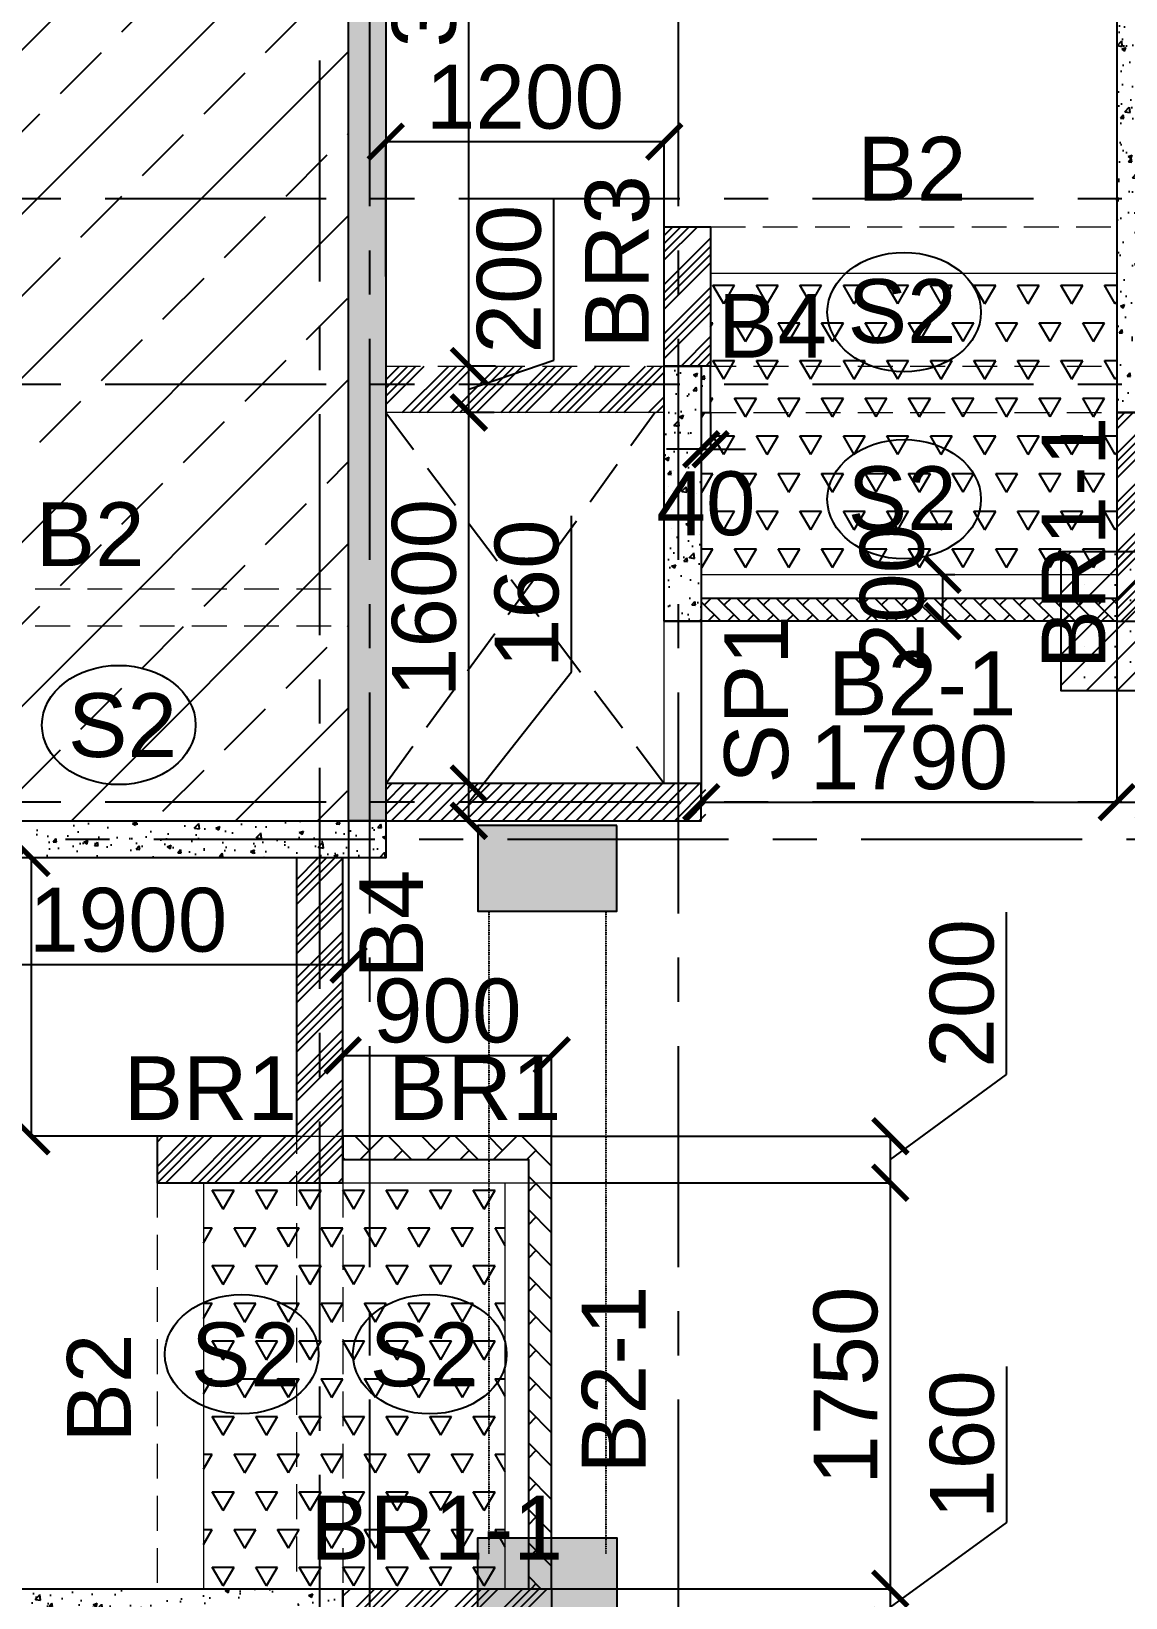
# Model space of a CAD drawing. Header units: inches. Extents: x -1898 to 127651, y -195120 to -109120.
# Drawn here: x 13985 to 18701, y -134019 to -127268 of the extents above; entities that cross this region are included whole.
import ezdxf

# ---------------------------------------------------------------- set-up
doc = ezdxf.new("R2010")
doc.units = ezdxf.units.IN
doc.header["$MEASUREMENT"] = 0
for name, pattern in [('CENTER', [50.8, 31.75, -6.35, 6.35, -6.35]), ('DASHED2', [9.525, 6.35, -3.175]), ('Hidden', [3, 2, -1])]:
    doc.linetypes.add(name, pattern=pattern)
for name, color, linetype in [('1', 8, 'Continuous'), ('160 R.C. WALL HAT', 8, 'Continuous'), ('160 R.C.WALL', 6, 'Continuous'), ('AR-Column', 40, 'Continuous'), ('AR-Hidden', 251, 'DASHED2'), ('BAL. PARAPET WALL', 4, 'Continuous'), ('BEAM TEXT', 4, 'Continuous'), ('DIM', 251, 'Continuous'), ('DOP IN SHEAR WALL', 5, 'Continuous'), ('GRID', 8, 'CENTER'), ('NON S.WALL HATCH', 8, 'Continuous'), ('NON STRUC R.C.WALL', 6, 'Continuous'), ('NON.STRUC.R.C.WALLS', 1, 'Continuous'), ('PARAPET WALL', 4, 'Continuous'), ('SHEARWALL HATCH', 8, 'Continuous'), ('SPANRAL BEAM', 3, 'Continuous'), ('SUNKEN', 8, 'Continuous')]:
    doc.layers.add(name, color=color, linetype=linetype)
for name, color, linetype, lineweight in [('BEAMS', 3, 'Continuous', 0), ('SLAB CIR', 1, 'Continuous', 25), ('SLAB TXT', 3, 'Continuous', 0)]:
    doc.layers.add(name, color=color, linetype=linetype, lineweight=lineweight)
doc.styles.add('T200', font='sanss___.ttf', dxfattribs={"height": 275})
doc.styles.add('T300', font='sanss___.ttf', dxfattribs={"height": 350})
doc.dimstyles.new('T 200', dxfattribs={"dimtxt": 275, "dimasz": 150, "dimexe": 1, "dimexo": 0, "dimgap": 50, "dimtad": 1, "dimdec": 0, "dimrnd": 5, "dimdsep": 46, "dimtxsty": 'T200', "dimblk": 'ARCHTICK', "dimcen": 2.5, "dimdle": 1, "dimclrd": 5, "dimclre": 253, "dimclrt": 1, "dimadec": 0, "dimazin": 0, "dimtfac": 1, "dimtdec": 0, "dimtmove": 2, "dimatfit": 3, "dimfxl": 0, "dimarcsym": 0})
pattern_1 = [(45, (2346260.05, -240371.21), (-106.066017, 106.066017), []), (45, (2346295.4, -240371.21), (-106.066017, 106.066017), []), (45, (2346330.76, -240371.21), (-106.066017, 106.066017), []), (45, (2346366.12, -240371.21), (-106.066017, 106.066017), [])]
pattern_2 = [(50, (2194481.52, 105085.64), (179.315046, -15.688034), [18.75, -206.25]), (355, (2194481.52, 105085.64), (-34.687833, 188.048033), [15, -165]), (100.4514445, (2194496.47, 105084.33), (144.627212, 172.359998), [15.935048, -175.285528]), (46.1842, (2194481.52, 105135.64), (266.810333, -41.37982), [28.125, -309.375]), (96.635635, (2194503.76, 105132.2), (233.665486, 243.52965), [23.902586, -262.92844]), (351.184164, (2194481.52, 105135.64), (233.665486, 243.52965), [22.5, -247.5]), (21, (2194506.52, 105123.14), (149.226763, -100.654723), [18.75, -206.25]), (326, (2194506.52, 105123.14), (60.828833, 181.287511), [15, -165]), (71.451445, (2194518.96, 105114.75), (210.055594, 80.632788), [15.935047, -175.285528]), (37.5, (2194481.524, 105085.64), (3.0399638, 83.2234635), [0, -163, 0, -167.5, 0, -165.625]), (7.5, (2194481.52, 105085.64), (65.7673844, 98.602928), [0, -95.5, 0, -159.25, 0, -63.125]), (327.5, (2194425.774, 105085.64), (133.455609, -5.638718), [0, -62.5, 0, -195, 0, -258.75]), (317.5, (2194400.77, 105085.64), (145.7965423, 25.0262456), [0, -81.25, 0, -129.5, 0, -183.75])]
pattern_3 = [(45, (-131825.64, 75915.45), (-66.29126, 66.29126), []), (45, (-131759.35, 75915.45), (-66.29126, 66.29126), [0, -93.75])]

# ---------------------------------------------------------------- blocks, each defined once
blk = doc.blocks.new('_ARCHTICK')
at = {"color": 0, "linetype": 'ByBlock', "const_width": 0.15}
blk.add_lwpolyline([(-0.5, -0.5), (0.5, 0.5)], dxfattribs=at)
blk = doc.blocks.new('*D103')
at = {"layer": 'Defpoints', "color": 0}
for p in [(13452.6, -130670.2, 14.7), (15352.4, -130670.2, 14.7), (15352.4, -131290.3)]:
    blk.add_point(p, dxfattribs=at)
at = {"layer": 'DIM', "color": 253, "lineweight": -2}
for p, q in [((13452.6, -130670.2), (13452.6, -131291.3)), ((15352.4, -130670.2), (15352.4, -131291.3))]:
    blk.add_line(p, q, dxfattribs=at)
at = {"layer": 'DIM', "color": 5, "lineweight": -2}
blk.add_line((13451.6, -131290.3), (15353.4, -131290.3), dxfattribs=at)
at = {"layer": 'DIM', "color": 5, "lineweight": -2, "xscale": 150, "yscale": 150, "zscale": 150, "rotation": 180}
blk.add_blockref('_ARCHTICK', (13452.6, -131290.3), dxfattribs=at)
at = {"layer": 'DIM', "color": 5, "lineweight": -2, "xscale": 150, "yscale": 150, "zscale": 150}
blk.add_blockref('_ARCHTICK', (15352.4, -131290.3), dxfattribs=at)
at = {"layer": 'DIM', "color": 1, "insert": (14402.5, -131098.6), "char_height": 275, "attachment_point": 5, "style": 'T200'}
blk.add_mtext('1900', dxfattribs=at)
blk = doc.blocks.new('*D217')
at = {"layer": 'Defpoints', "color": 0}
for p in [(16227.4, -133980.2, 14.7), (17686.9, -133980.2), (16227.4, -134140.2, 14.7)]:
    blk.add_point(p, dxfattribs=at)
at = {"layer": 'DIM', "color": 5, "lineweight": -2}
for p, q in [((18188.4, -133695.3), (18188.4, -133023)), ((17686.9, -134060.2), (18188.4, -133695.3)), ((17686.9, -134141.2), (17686.9, -133979.2))]:
    blk.add_line(p, q, dxfattribs=at)
at = {"layer": 'DIM', "color": 253, "lineweight": -2}
for p, q in [((16227.4, -133980.2), (17687.9, -133980.2)), ((16227.4, -134140.2), (17687.9, -134140.2))]:
    blk.add_line(p, q, dxfattribs=at)
at = {"layer": 'DIM', "color": 5, "lineweight": -2, "xscale": 150, "yscale": 150, "zscale": 150}
for p, rotation in [((17686.9, -133980.2), 90), ((17686.9, -134140.2), 270)]:
    blk.add_blockref('_ARCHTICK', p, dxfattribs=dict(at, rotation=rotation))
at = {"layer": 'DIM', "color": 1, "insert": (17996.6, -133359.1), "char_height": 275, "attachment_point": 5, "rotation": 90, "style": 'T200'}
blk.add_mtext('160', dxfattribs=at)
blk = doc.blocks.new('*D218')
at = {"layer": 'Defpoints', "color": 0}
for p in [(16227.4, -132230.2, 14.7), (17686.9, -132230.2), (16227.4, -133980.2, 14.7)]:
    blk.add_point(p, dxfattribs=at)
at = {"layer": 'DIM', "color": 253, "lineweight": -2}
for p, q in [((16227.4, -132230.2), (17687.9, -132230.2)), ((16227.4, -133980.2), (17687.9, -133980.2))]:
    blk.add_line(p, q, dxfattribs=at)
at = {"layer": 'DIM', "color": 5, "lineweight": -2}
blk.add_line((17686.9, -133981.2), (17686.9, -132229.2), dxfattribs=at)
at = {"layer": 'DIM', "color": 5, "lineweight": -2, "xscale": 150, "yscale": 150, "zscale": 150}
for p, rotation in [((17686.9, -132230.2), 90), ((17686.9, -133980.2), 270)]:
    blk.add_blockref('_ARCHTICK', p, dxfattribs=dict(at, rotation=rotation))
at = {"layer": 'DIM', "color": 1, "insert": (17495.2, -133105.2), "char_height": 275, "attachment_point": 5, "rotation": 90, "style": 'T200'}
blk.add_mtext('1750', dxfattribs=at)
blk = doc.blocks.new('*D219')
at = {"layer": 'Defpoints', "color": 0}
for p in [(16227.4, -132030.2, 14.7), (17686.9, -132030.2), (16227.4, -132230.2, 14.7)]:
    blk.add_point(p, dxfattribs=at)
at = {"layer": 'DIM', "color": 5, "lineweight": -2}
for p, q in [((18187.8, -131763.1), (18187.8, -131064.8)), ((17686.9, -132130.2), (18187.8, -131763.1)), ((17686.9, -132231.2), (17686.9, -132029.2))]:
    blk.add_line(p, q, dxfattribs=at)
at = {"layer": 'DIM', "color": 253, "lineweight": -2}
for p, q in [((16227.4, -132030.2), (17687.9, -132030.2)), ((16227.4, -132230.2), (17687.9, -132230.2))]:
    blk.add_line(p, q, dxfattribs=at)
at = {"layer": 'DIM', "color": 5, "lineweight": -2, "xscale": 150, "yscale": 150, "zscale": 150}
for p, rotation in [((17686.9, -132030.2), 90), ((17686.9, -132230.2), 270)]:
    blk.add_blockref('_ARCHTICK', p, dxfattribs=dict(at, rotation=rotation))
at = {"layer": 'DIM', "color": 1, "insert": (17996.2, -131414), "char_height": 275, "attachment_point": 5, "rotation": 90, "style": 'T200'}
blk.add_mtext('200', dxfattribs=at)
blk = doc.blocks.new('*D220')
at = {"layer": 'Defpoints', "color": 0}
for p in [(16227.4, -131681.4), (15327.4, -132030.2, 14.7), (16227.4, -132030.2, 14.7)]:
    blk.add_point(p, dxfattribs=at)
at = {"layer": 'DIM', "color": 5, "lineweight": -2}
blk.add_line((15326.4, -131681.4), (16228.4, -131681.4), dxfattribs=at)
at = {"layer": 'DIM', "color": 253, "lineweight": -2}
for p, q in [((15327.4, -132030.2), (15327.4, -131680.4)), ((16227.4, -132030.2), (16227.4, -131680.4))]:
    blk.add_line(p, q, dxfattribs=at)
at = {"layer": 'DIM', "color": 5, "lineweight": -2, "xscale": 150, "yscale": 150, "zscale": 150, "rotation": 180}
blk.add_blockref('_ARCHTICK', (15327.4, -131681.4), dxfattribs=at)
at = {"layer": 'DIM', "color": 5, "lineweight": -2, "xscale": 150, "yscale": 150, "zscale": 150}
blk.add_blockref('_ARCHTICK', (16227.4, -131681.4), dxfattribs=at)
at = {"layer": 'DIM', "color": 1, "insert": (15777.4, -131489.8), "char_height": 275, "attachment_point": 5, "style": 'T200'}
blk.add_mtext('900', dxfattribs=at)
blk = doc.blocks.new('*D310')
at = {"layer": 'Defpoints', "color": 0}
for p in [(15870.3, -130510.2, 14.7), (15870.3, -130510.2), (15870.3, -130670.2, 14.7)]:
    blk.add_point(p, dxfattribs=at)
at = {"layer": 'DIM', "color": 5, "lineweight": -2}
for p, q in [((16312.9, -130027.6), (16312.9, -129355.3)), ((15870.3, -130590.2), (16312.9, -130027.6)), ((15870.3, -130671.2), (15870.3, -130509.2))]:
    blk.add_line(p, q, dxfattribs=at)
at = {"layer": 'DIM', "color": 253, "lineweight": -2}
for p, q in [((15870.3, -130510.2), (15869.3, -130510.2)), ((15870.3, -130670.2), (15871.3, -130670.2))]:
    blk.add_line(p, q, dxfattribs=at)
at = {"layer": 'DIM', "color": 5, "lineweight": -2, "xscale": 150, "yscale": 150, "zscale": 150}
for p, rotation in [((15870.3, -130510.2), 90), ((15870.3, -130670.2), 270)]:
    blk.add_blockref('_ARCHTICK', p, dxfattribs=dict(at, rotation=rotation))
at = {"layer": 'DIM', "color": 1, "insert": (16121.1, -129691.5), "char_height": 275, "attachment_point": 5, "rotation": 90, "style": 'T200'}
blk.add_mtext('160', dxfattribs=at)
blk = doc.blocks.new('*D311')
at = {"layer": 'Defpoints', "color": 0}
for p in [(15870.3, -128910.2), (15980.4, -128910.2, 14.7), (15870.3, -130510.2, 14.7)]:
    blk.add_point(p, dxfattribs=at)
at = {"layer": 'DIM', "color": 253, "lineweight": -2}
for p, q in [((15980.4, -128910.2), (15869.3, -128910.2)), ((15870.3, -130510.2), (15869.3, -130510.2))]:
    blk.add_line(p, q, dxfattribs=at)
at = {"layer": 'DIM', "color": 5, "lineweight": -2}
blk.add_line((15870.3, -130511.2), (15870.3, -128909.2), dxfattribs=at)
at = {"layer": 'DIM', "color": 5, "lineweight": -2, "xscale": 150, "yscale": 150, "zscale": 150}
for p, rotation in [((15870.3, -128910.2), 90), ((15870.3, -130510.2), 270)]:
    blk.add_blockref('_ARCHTICK', p, dxfattribs=dict(at, rotation=rotation))
at = {"layer": 'DIM', "color": 1, "insert": (15678.5, -129710.2), "char_height": 275, "attachment_point": 5, "rotation": 90, "style": 'T200'}
blk.add_mtext('1600', dxfattribs=at)
blk = doc.blocks.new('*D312')
at = {"layer": 'Defpoints', "color": 0}
for p in [(15870.3, -128710.2), (15985.3, -128710.2, 14.7), (15980.4, -128910.2, 14.7)]:
    blk.add_point(p, dxfattribs=at)
at = {"layer": 'DIM', "color": 5, "lineweight": -2}
for p, q in [((16236.3, -128685), (16236.3, -127986.7)), ((15870.3, -128810.2), (16236.3, -128685)), ((15870.3, -128911.2), (15870.3, -128709.2))]:
    blk.add_line(p, q, dxfattribs=at)
at = {"layer": 'DIM', "color": 253, "lineweight": -2}
for p, q in [((15985.3, -128710.2), (15869.3, -128710.2)), ((15980.4, -128910.2), (15869.3, -128910.2))]:
    blk.add_line(p, q, dxfattribs=at)
at = {"layer": 'DIM', "color": 5, "lineweight": -2, "xscale": 150, "yscale": 150, "zscale": 150}
for p, rotation in [((15870.3, -128710.2), 90), ((15870.3, -128910.2), 270)]:
    blk.add_blockref('_ARCHTICK', p, dxfattribs=dict(at, rotation=rotation))
at = {"layer": 'DIM', "color": 1, "insert": (16044.7, -128335.9), "char_height": 275, "attachment_point": 5, "rotation": 90, "style": 'T200'}
blk.add_mtext('200', dxfattribs=at)
blk = doc.blocks.new('*D313')
at = {"layer": 'Defpoints', "color": 0}
for p in [(15870.3, -125110.2), (15979.4, -125110.2, 14.7), (15985.3, -128710.2, 14.7)]:
    blk.add_point(p, dxfattribs=at)
at = {"layer": 'DIM', "color": 253, "lineweight": -2}
for p, q in [((15979.4, -125110.2), (15869.3, -125110.2)), ((15985.3, -128710.2), (15869.3, -128710.2))]:
    blk.add_line(p, q, dxfattribs=at)
at = {"layer": 'DIM', "color": 5, "lineweight": -2}
blk.add_line((15870.3, -128711.2), (15870.3, -125109.2), dxfattribs=at)
at = {"layer": 'DIM', "color": 5, "lineweight": -2, "xscale": 150, "yscale": 150, "zscale": 150}
for p, rotation in [((15870.3, -125110.2), 90), ((15870.3, -128710.2), 270)]:
    blk.add_blockref('_ARCHTICK', p, dxfattribs=dict(at, rotation=rotation))
at = {"layer": 'DIM', "color": 1, "insert": (15678.5, -126910.2), "char_height": 275, "attachment_point": 5, "rotation": 90, "style": 'T200'}
blk.add_mtext('3600', dxfattribs=at)
blk = doc.blocks.new('*D314')
at = {"layer": 'Defpoints', "color": 0}
for p in [(16712.4, -127743.1), (16712.4, -128110.2, 14.7), (15512.4, -128324.4, 14.7)]:
    blk.add_point(p, dxfattribs=at)
at = {"layer": 'DIM', "color": 5, "lineweight": -2}
blk.add_line((15511.4, -127743.1), (16713.4, -127743.1), dxfattribs=at)
at = {"layer": 'DIM', "color": 253, "lineweight": -2}
for p, q in [((15512.4, -128324.4), (15512.4, -127742.1)), ((16712.4, -128110.2), (16712.4, -127742.1))]:
    blk.add_line(p, q, dxfattribs=at)
at = {"layer": 'DIM', "color": 5, "lineweight": -2, "xscale": 150, "yscale": 150, "zscale": 150, "rotation": 180}
blk.add_blockref('_ARCHTICK', (15512.4, -127743.1), dxfattribs=at)
at = {"layer": 'DIM', "color": 5, "lineweight": -2, "xscale": 150, "yscale": 150, "zscale": 150}
blk.add_blockref('_ARCHTICK', (16712.4, -127743.1), dxfattribs=at)
at = {"layer": 'DIM', "color": 1, "insert": (16112.4, -127551.4), "char_height": 275, "attachment_point": 5, "style": 'T200'}
blk.add_mtext('1200', dxfattribs=at)
blk = doc.blocks.new('*D324')
at = {"layer": 'Defpoints', "color": 0}
for p in [(16872.4, -129810.2, 14.7), (18662.4, -129810.2, 14.7), (18662.4, -130590.2)]:
    blk.add_point(p, dxfattribs=at)
at = {"layer": 'DIM', "color": 253, "lineweight": -2}
for p, q in [((16872.4, -129810.2), (16872.4, -130591.2)), ((18662.4, -129810.2), (18662.4, -130591.2))]:
    blk.add_line(p, q, dxfattribs=at)
at = {"layer": 'DIM', "color": 5, "lineweight": -2}
blk.add_line((16871.4, -130590.2), (18663.4, -130590.2), dxfattribs=at)
at = {"layer": 'DIM', "color": 5, "lineweight": -2, "xscale": 150, "yscale": 150, "zscale": 150, "rotation": 180}
blk.add_blockref('_ARCHTICK', (16872.4, -130590.2), dxfattribs=at)
at = {"layer": 'DIM', "color": 5, "lineweight": -2, "xscale": 150, "yscale": 150, "zscale": 150}
blk.add_blockref('_ARCHTICK', (18662.4, -130590.2), dxfattribs=at)
at = {"layer": 'DIM', "color": 1, "insert": (17767.4, -130398.5), "char_height": 275, "attachment_point": 5, "style": 'T200'}
blk.add_mtext('1790', dxfattribs=at)
blk = doc.blocks.new('*D325')
at = {"layer": 'Defpoints', "color": 0}
for p in [(18662.4, -129810.2, 14.7), (18822.4, -129810.2, 14.7), (18822.4, -130590.2)]:
    blk.add_point(p, dxfattribs=at)
at = {"layer": 'DIM', "color": 253, "lineweight": -2}
for p, q in [((18662.4, -129810.2), (18662.4, -130591.2)), ((18822.4, -129810.2), (18822.4, -130591.2))]:
    blk.add_line(p, q, dxfattribs=at)
at = {"layer": 'DIM', "color": 5, "lineweight": -2}
for p, q in [((18661.4, -130590.2), (18823.4, -130590.2)), ((18742.4, -130590.2), (19190.7, -131091.7)), ((19190.7, -131091.7), (19863, -131091.7))]:
    blk.add_line(p, q, dxfattribs=at)
at = {"layer": 'DIM', "color": 5, "lineweight": -2, "xscale": 150, "yscale": 150, "zscale": 150, "rotation": 180}
blk.add_blockref('_ARCHTICK', (18662.4, -130590.2), dxfattribs=at)
at = {"layer": 'DIM', "color": 5, "lineweight": -2, "xscale": 150, "yscale": 150, "zscale": 150}
blk.add_blockref('_ARCHTICK', (18822.4, -130590.2), dxfattribs=at)
at = {"layer": 'DIM', "color": 1, "insert": (19526.9, -130899.9), "char_height": 275, "attachment_point": 5, "style": 'T200'}
blk.add_mtext('160', dxfattribs=at)
blk = doc.blocks.new('*D338')
at = {"layer": 'Defpoints', "color": 0}
for p in [(17912.4, -129610.2), (17964.2, -129610.2, 14.7), (17964.2, -129810.2, 14.7)]:
    blk.add_point(p, dxfattribs=at)
at = {"layer": 'DIM', "color": 253, "lineweight": -2}
for p, q in [((17964.2, -129610.2), (17911.4, -129610.2)), ((17964.2, -129810.2), (17911.4, -129810.2))]:
    blk.add_line(p, q, dxfattribs=at)
at = {"layer": 'DIM', "color": 5, "lineweight": -2}
blk.add_line((17912.4, -129811.2), (17912.4, -129609.2), dxfattribs=at)
at = {"layer": 'DIM', "color": 5, "lineweight": -2, "xscale": 150, "yscale": 150, "zscale": 150}
for p, rotation in [((17912.4, -129610.2), 90), ((17912.4, -129810.2), 270)]:
    blk.add_blockref('_ARCHTICK', p, dxfattribs=dict(at, rotation=rotation))
at = {"layer": 'DIM', "color": 1, "insert": (17694.7, -129710.2), "char_height": 275, "attachment_point": 5, "rotation": 90, "style": 'T200'}
blk.add_mtext('200', dxfattribs=at)
blk = doc.blocks.new('*D785')
at = {"layer": 'Defpoints', "color": 0}
for p in [(13985.8, -130830.2), (14527.4, -130830.2, 14.7), (14527.4, -132030.2, 14.7)]:
    blk.add_point(p, dxfattribs=at)
at = {"layer": 'DIM', "color": 253, "lineweight": -2}
for p, q in [((14527.4, -130830.2), (13984.8, -130830.2)), ((14527.4, -132030.2), (13984.8, -132030.2))]:
    blk.add_line(p, q, dxfattribs=at)
at = {"layer": 'DIM', "color": 5, "lineweight": -2}
blk.add_line((13985.8, -132031.2), (13985.8, -130829.2), dxfattribs=at)
at = {"layer": 'DIM', "color": 5, "lineweight": -2, "xscale": 150, "yscale": 150, "zscale": 150}
for p, rotation in [((13985.8, -130830.2), 90), ((13985.8, -132030.2), 270)]:
    blk.add_blockref('_ARCHTICK', p, dxfattribs=dict(at, rotation=rotation))
at = {"layer": 'DIM', "color": 1, "insert": (13794.1, -131430.2), "char_height": 275, "attachment_point": 5, "rotation": 90, "style": 'T200'}
blk.add_mtext('1200', dxfattribs=at)
blk = doc.blocks.new('A$C02A55DAE')
at = {"layer": 'NON S.WALL HATCH'}
h = blk.add_hatch(dxfattribs=at)
h.set_pattern_fill('SACNCR', color=256, scale=1000)
h.set_pattern_definition(pattern_3)
h.paths.add_polyline_path([(13860, -10920), (13260, -10920), (13260, -10320), (13860, -10320)])
h = blk.add_hatch(dxfattribs=at)
h.set_pattern_fill('SACNCR', color=256, scale=1000)
h.set_pattern_definition(pattern_3)
h.paths.add_polyline_path([(11346.3, -21790), (10746.3, -21790), (10746.3, -21190), (11346.3, -21190)])
h.paths.add_polyline_path([(11346.3, -18480), (10746.3, -18480), (10746.3, -17880), (11346.3, -17880)])
h.paths.add_polyline_path([(11346.3, -15170), (10746.3, -15170), (10746.3, -14570), (11346.3, -14570)])
h.paths.add_polyline_path([(11346.3, -11500), (10746.3, -11500), (10746.3, -11870), (11346.3, -11870)])
at = {"layer": 'AR-Column', "color": 4, "elevation": -29.5}
for points in [[(13860, -10920), (13260, -10920), (13260, -10320), (13860, -10320)], [(11346.3, -11500), (10746.3, -11500), (10746.3, -11870), (11346.3, -11870)], [(11346.3, -15170), (10746.3, -15170), (10746.3, -14570), (11346.3, -14570)]]:
    blk.add_lwpolyline(points, close=True, dxfattribs=at)
at = {"layer": 'AR-Hidden', "ltscale": 0.009}
for p, q in [((10793.7, -11870, -29.5), (10793.7, -14640, -29.5)), ((11298.8, -11870, -29.5), (11298.8, -14640, -29.5))]:
    blk.add_line(p, q, dxfattribs=at)
blk = doc.blocks.new('*D807')
at = {"layer": 'Defpoints', "color": 0}
for p in [(16872.4, -128910.2, 14.7), (16912.4, -128910.2, 14.7), (16912.4, -129069)]:
    blk.add_point(p, dxfattribs=at)
at = {"layer": 'DIM', "color": 253, "lineweight": -2}
for p, q in [((16872.4, -128910.2), (16872.4, -129070)), ((16912.4, -128910.2), (16912.4, -129070))]:
    blk.add_line(p, q, dxfattribs=at)
at = {"layer": 'DIM', "color": 5, "lineweight": -2}
for p, q in [((16872.4, -129069), (16722.4, -129069)), ((16872.4, -129069), (16912.4, -129069)), ((16912.4, -129069), (17062.4, -129069))]:
    blk.add_line(p, q, dxfattribs=at)
at = {"layer": 'DIM', "color": 5, "lineweight": -2, "xscale": 150, "yscale": 150, "zscale": 150}
blk.add_blockref('_ARCHTICK', (16872.4, -129069), dxfattribs=at)
at = {"layer": 'DIM', "color": 5, "lineweight": -2, "xscale": 150, "yscale": 150, "zscale": 150, "rotation": 180}
blk.add_blockref('_ARCHTICK', (16912.4, -129069), dxfattribs=at)
at = {"layer": 'DIM', "color": 1, "insert": (16892.4, -129303.7), "char_height": 275, "attachment_point": 5, "style": 'T200'}
blk.add_mtext('40', dxfattribs=at)

msp = doc.modelspace()

# ---------------------------------------------------------------- hatches: boundary and pattern name
at = {"layer": '160 R.C. WALL HAT'}
h = msp.add_hatch(dxfattribs=at)
h.set_pattern_fill('AR-CONC', color=256, scale=25)
h.set_pattern_definition(pattern_2)
h.paths.add_polyline_path([(15512.4, -124950.2), (15352.4, -124950.2), (15352.4, -130670.2), (15512.4, -130670.2)])
h = msp.add_hatch(dxfattribs=at)
h.set_pattern_fill('AR-CONC', color=256, scale=25)
h.set_pattern_definition([(50, (2197791.52, 105945.64), (179.315046, -15.688034), [18.75, -206.25]), (355, (2197791.52, 105945.64), (-34.687833, 188.048033), [15, -165]), (100.4514445, (2197806.47, 105944.33), (144.627212, 172.359998), [15.935048, -175.285528]), (46.1842, (2197791.52, 105995.64), (266.810333, -41.37982), [28.125, -309.375]), (96.635635, (2197813.76, 105992.2), (233.665486, 243.52965), [23.902586, -262.92844]), (351.184164, (2197791.52, 105995.64), (233.665486, 243.52965), [22.5, -247.5]), (21, (2197816.52, 105983.14), (149.226763, -100.654723), [18.75, -206.25]), (326, (2197816.52, 105983.14), (60.828833, 181.287511), [15, -165]), (71.451445, (2197828.96, 105974.75), (210.055594, 80.632788), [15.935047, -175.285528]), (37.5, (2197791.524, 105945.64), (3.0399638, 83.2234635), [0, -163, 0, -167.5, 0, -165.625]), (7.5, (2197791.52, 105945.64), (65.7673844, 98.602928), [0, -95.5, 0, -159.25, 0, -63.125]), (327.5, (2197735.774, 105945.64), (133.455609, -5.638718), [0, -62.5, 0, -195, 0, -258.75]), (317.5, (2197710.77, 105945.64), (145.7965423, 25.0262456), [0, -81.25, 0, -129.5, 0, -183.75])])
h.paths.add_polyline_path([(18662.4, -128910.2), (18822.4, -128910.2), (18822.4, -124950.2), (18662.4, -124950.2)])
h = msp.add_hatch(dxfattribs=at)
h.set_pattern_fill('AR-CONC', color=256, scale=25)
h.set_pattern_definition(pattern_2)
h.paths.add_polyline_path([(16872.4, -128710.2), (16712.4, -128710.2), (16712.4, -129810.2), (16872.4, -129810.2)])
h = msp.add_hatch(dxfattribs=at)
h.set_pattern_fill('AR-CONC', color=256, scale=25)
h.set_pattern_definition([(50, (0, 0), (179.31505, -15.68803), [18.75, -206.25]), (355, (0, 0), (-34.68783, 188.04803), [15, -165]), (100.45144, (14.94, -1.3), (144.62721, 172.36), [15.93505, -175.28553]), (46.1842, (0, 50), (266.81033, -41.37982), [28.125, -309.375]), (96.63564, (22.23, 46.55), (233.6655, 243.52965), [23.9026, -262.92844]), (351.18416, (0, 50), (233.6655, 243.52965), [22.5, -247.5]), (21, (25, 37.5), (149.22676, -100.65472), [18.75, -206.25]), (326, (25, 37.5), (60.82883, 181.2875), [15, -165]), (71.45144, (37.44, 29.11), (210.0556, 80.63279), [15.93505, -175.28553]), (37.5, (0, 0), (3.039964, 83.223463), [0, -163, 0, -167.5, 0, -165.625]), (7.5, (0, 0), (65.767384, 98.60293), [0, -95.5, 0, -159.25, 0, -63.125]), (327.5, (-55.75, 0), (133.45561, -5.638718), [0, -62.5, 0, -195, 0, -258.75]), (317.5, (-80.75, 0), (145.79654, 25.02625), [0, -81.25, 0, -129.5, 0, -183.75])])
h.paths.add_polyline_path([(16872.4, -128910.2), (16912.4, -128910.2), (16912.4, -128710.2), (16872.4, -128710.2)])
h = msp.add_hatch(dxfattribs=at)
h.set_pattern_fill('AR-CONC', color=256, scale=25)
h.set_pattern_definition([(50, (2196685.71, 104925.64), (179.315046, -15.688034), [18.75, -206.25]), (355, (2196685.7, 104925.64), (-34.687833, 188.048033), [15, -165]), (100.4514445, (2196700.65, 104924.33), (144.627212, 172.359998), [15.935048, -175.285528]), (46.1842, (2196685.7, 104975.64), (266.810333, -41.37982), [28.125, -309.375]), (96.635635, (2196707.94, 104972.2), (233.665486, 243.52965), [23.902586, -262.92844]), (351.184164, (2196685.7, 104975.64), (233.665486, 243.52965), [22.5, -247.5]), (21, (2196710.71, 104963.14), (149.226763, -100.654723), [18.75, -206.25]), (326, (2196710.7, 104963.14), (60.828833, 181.287511), [15, -165]), (71.451445, (2196723.14, 104954.75), (210.055594, 80.632788), [15.935047, -175.285528]), (37.5, (2196685.71, 104925.64), (3.0399638, 83.2234635), [0, -163, 0, -167.5, 0, -165.625]), (7.5, (2196685.71, 104925.64), (65.7673844, 98.602928), [0, -95.5, 0, -159.25, 0, -63.125]), (327.5, (2196629.96, 104925.64), (133.455609, -5.638718), [0, -62.5, 0, -195, 0, -258.75]), (317.5, (2196604.96, 104925.64), (145.7965423, 25.0262456), [0, -81.25, 0, -129.5, 0, -183.75])])
h.paths.add_polyline_path([(11367.4, -130830.2), (11367.4, -130670.2), (15512.4, -130670.2), (15512.4, -130830.2)])
h = msp.add_hatch(dxfattribs=at)
h.set_pattern_fill('AR-CONC', color=256, scale=25)
h.set_pattern_definition([(50, (2190496.52, 101615.64), (179.315046, -15.688034), [18.75, -206.25]), (355, (2190496.52, 101615.64), (-34.687833, 188.048033), [15, -165]), (100.4514445, (2190511.47, 101614.33), (144.627212, 172.359998), [15.935048, -175.285528]), (46.1842, (2190496.52, 101665.64), (266.810333, -41.37982), [28.125, -309.375]), (96.635635, (2190518.76, 101662.2), (233.665486, 243.52965), [23.902586, -262.92844]), (351.184164, (2190496.52, 101665.64), (233.665486, 243.52965), [22.5, -247.5]), (21, (2190521.52, 101653.14), (149.226763, -100.654723), [18.75, -206.25]), (326, (2190521.52, 101653.14), (60.828833, 181.287511), [15, -165]), (71.451445, (2190533.96, 101644.75), (210.055594, 80.632788), [15.935047, -175.285528]), (37.5, (2190496.52, 101615.64), (3.0399638, 83.2234635), [0, -163, 0, -167.5, 0, -165.625]), (7.5, (2190496.52, 101615.64), (65.7673844, 98.602928), [0, -95.5, 0, -159.25, 0, -63.125]), (327.5, (2190440.77, 101615.64), (133.455609, -5.638718), [0, -62.5, 0, -195, 0, -258.75]), (317.5, (2190415.77, 101615.64), (145.7965423, 25.0262456), [0, -81.25, 0, -129.5, 0, -183.75])])
h.paths.add_polyline_path([(11367.4, -134140.2), (11367.4, -133980.2), (15327.4, -133980.2), (15327.4, -134140.2)])
at = {"layer": 'BAL. PARAPET WALL'}
h = msp.add_hatch(dxfattribs=at)
h.set_pattern_fill('AR-HBONE', color=256, scale=15, angle=90, style=0)
h.paths.add_polyline_path([(16872.4, -129710.2), (18662.4, -129710.2), (18662.4, -129810.2), (16872.4, -129810.2)])
h = msp.add_hatch(dxfattribs=at)
h.set_pattern_fill('AR-HBONE', color=256, style=0)
h.set_pattern_definition([(45, (-2120350.89, 362541.15), (1e-14, 143.684098), [304.8, -101.6]), (135, (-2120279.05, 362613), (1e-14, 143.684098), [304.8, -101.6])])
h.paths.add_polyline_path([(16127.4, -133980.2), (16227.4, -133980.2), (16227.4, -132030.2), (15327.4, -132030.2), (15327.4, -132130.2), (16127.4, -132130.2)])
at = {"layer": 'NON STRUC R.C.WALL'}
h = msp.add_hatch(dxfattribs=at)
h.set_pattern_fill('ANSI34', color=1, scale=200)
h.set_pattern_definition([(45, (2346300.05, -240411.21), (-106.066017, 106.066017), []), (45, (2346335.4, -240411.21), (-106.066017, 106.066017), []), (45, (2346370.76, -240411.21), (-106.066017, 106.066017), []), (45, (2346406.12, -240411.21), (-106.066017, 106.066017), [])])
h.paths.add_polyline_path([(16712.4, -128110.2), (16912.4, -128110.2), (16912.4, -128710.2), (16712.4, -128710.2)])
h = msp.add_hatch(dxfattribs=at)
h.set_pattern_fill('ANSI34', color=1, scale=200)
h.set_pattern_definition([(45, (2184721.52, 115765.64), (-106.066017, 106.066017), []), (45, (2184756.88, 115765.64), (-106.066017, 106.066017), []), (45, (2184792.23, 115765.64), (-106.066017, 106.066017), []), (45, (2184827.59, 115765.64), (-106.066017, 106.066017), [])])
h.paths.add_polyline_path([(15512.4, -128710.2), (16712.4, -128710.2), (16712.4, -128910.2), (15512.4, -128910.2)])
h = msp.add_hatch(dxfattribs=at)
h.set_pattern_fill('ANSI34', color=1, scale=200)
h.set_pattern_definition(pattern_1)
h.paths.add_polyline_path([(18822.4, -128910.2), (18662.4, -128910.2), (18662.4, -129810.2), (18822.4, -129810.2)])
h = msp.add_hatch(dxfattribs=at)
h.set_pattern_fill('ANSI34', color=1, scale=200)
h.set_pattern_definition(pattern_1)
h.paths.add_polyline_path([(15127.4, -130830.2), (15327.4, -130830.2), (15327.4, -132230.2), (14527.4, -132230.2), (14527.4, -132030.2), (15127.4, -132030.2)])
h = msp.add_hatch(dxfattribs=at)
h.set_pattern_fill('ANSI34', color=1, scale=200)
h.set_pattern_definition(pattern_1)
h.paths.add_polyline_path([(15327.4, -134140.2), (15327.4, -133980.2), (16227.4, -133980.2), (16227.4, -134140.2)])
at = {"layer": 'SHEARWALL HATCH'}
h = msp.add_hatch(dxfattribs=at)
h.set_pattern_fill('ANSI31', color=5, scale=300)
h.set_pattern_definition([(45, (2188536.524, 105085.637), (-26.5165043, 26.5165043), [])])
h.paths.add_polyline_path([(16892.4, -130510.2), (15512.4, -130510.2), (15512.4, -130670.2), (16892.4, -130670.2)])
at = {"layer": 'SUNKEN'}
h = msp.add_hatch(dxfattribs=at)
h.set_pattern_fill('ANSI33', color=256, scale=2000)
h.set_pattern_definition([(45, (2365682.36, -269575.83), (-353.55339, 353.55339), []), (45, (2366035.9, -269575.83), (-353.55339, 353.55339), [250, -125])])
h.paths.add_polyline_path([(11527.4, -130670.2), (15352.4, -130670.2), (15352.4, -125110.2), (11527.4, -125110.2)])
h = msp.add_hatch(dxfattribs=at)
h.set_pattern_fill('TRIANG', color=256, scale=500)
h.paths.add_polyline_path([(16872.4, -129610.2), (18662.4, -129610.2), (18662.4, -128310.2), (16912.4, -128310.2), (16912.4, -128910.2), (16872.4, -128910.2)])
h = msp.add_hatch(dxfattribs=at)
h.set_pattern_fill('TRIANG', color=256, scale=500)
h.set_pattern_definition([(60, (2301842.9, -345548.81), (-93.75, 162.379763), [93.75, -93.75]), (120, (2301842.9, -345548.81), (-187.5, 1e-07), [93.75, -93.75]), (0, (2301796.02, -345467.62), (93.75, 162.379763), [93.75, -93.75])])
h.paths.add_polyline_path([(16027.4, -132210.2), (14727.4, -132210.2), (14727.4, -133980.2), (16027.4, -133980.2)])

# ---------------------------------------------------------------- linework, layer by layer
at = {"layer": '1', "linetype": 'Hidden', "ltscale": 100}
for p, q in [((15512.4, -130510.2, 14.7), (16672.4, -128910.2, 14.7)), ((15512.4, -128910.2, 14.7), (16712.4, -130510.2, 14.7))]:
    msp.add_line(p, q, dxfattribs=at)
at = {"layer": '160 R.C.WALL'}
msp.add_line((16712.4, -129810.2, 14.7), (16872.4, -129810.2, 14.7), dxfattribs=at)
at = {"layer": '160 R.C.WALL', "elevation": 14.7}
for points in [[(15352.4, -124950.2), (15512.4, -124950.2), (15512.4, -130670.2), (15352.4, -130670.2)], [(18662.4, -128910.2), (18822.4, -128910.2), (18822.4, -124950.2), (18662.4, -124950.2)], [(16712.4, -128710.2), (16872.4, -128710.2), (16872.4, -129810.2), (16712.4, -129810.2)], [(16872.4, -128910.2), (16912.4, -128910.2), (16912.4, -128710.2), (16872.4, -128710.2)], [(15512.4, -130670.2), (16872.4, -130670.2), (16872.4, -130510.2), (15512.4, -130510.2)], [(11367.4, -130830.2), (11367.4, -130670.2), (15512.4, -130670.2), (15512.4, -130830.2)], [(11367.4, -134140.2), (11367.4, -133980.2), (15327.4, -133980.2), (15327.4, -134140.2)]]:
    msp.add_lwpolyline(points, close=True, dxfattribs=at)
at = {"layer": 'BAL. PARAPET WALL', "elevation": 14.7}
for points in [[(18662.4, -129710.2), (18662.4, -129810.2), (16752.4, -129810.2)], [(16872.4, -129710.2), (18662.4, -129710.2)], [(16127.4, -133980.2), (16227.4, -133980.2), (16227.4, -132030.2), (15327.4, -132030.2), (15327.4, -132130.2), (16127.4, -132130.2), (16127.4, -133980.2)]]:
    msp.add_lwpolyline(points, dxfattribs=at)
at = {"layer": 'BEAMS', "color": 4, "linetype": 'Continuous', "ltscale": 0.01}
for p, q in [((16712.4, -128110.2, 14.7), (16712.4, -128710.2, 14.7)), ((16912.4, -128110.2, 14.7), (16912.4, -128710.2, 14.7)), ((16912.4, -128310.2, 14.7), (18662.4, -128310.2, 14.7)), ((16712.4, -128910.2, 14.7), (15512.4, -128910.2, 14.7)), ((18662.4, -129610.2, 14.7), (16872.4, -129610.2, 14.7)), ((16712.4, -130510.2, 14.7), (16712.4, -129810.2, 14.7)), ((18662.4, -129810.2, 14.7), (16712.4, -129810.2, 14.7)), ((16872.4, -129810.2, 14.7), (16872.4, -130510.2, 14.7)), ((15327.4, -130830.2, 14.7), (15327.4, -132230.2, 14.7)), ((14527.4, -132030.2, 14.7), (16227.4, -132030.2, 14.7)), ((16227.4, -133980.2, 14.7), (16227.4, -132030.2, 14.7)), ((14527.4, -132230.2, 14.7), (16227.4, -132230.2, 14.7)), ((14727.4, -132230.2, 14.7), (14727.4, -133980.2, 14.7)), ((16027.4, -133980.2, 14.7), (16027.4, -132230.2, 14.7))]:
    msp.add_line(p, q, dxfattribs=at)
at = {"layer": 'BEAMS', "linetype": 'Hidden', "ltscale": 75}
for p, q in [((16912.4, -128110.2, 14.7), (18662.4, -128110.2, 14.7)), ((15512.4, -128710.2, 14.7), (16872.4, -128710.2, 14.7)), ((16872.4, -128710.2, 14.7), (18662.4, -128710.2, 14.7)), ((16872.4, -128910.2, 14.7), (18662.4, -128910.2, 14.7)), ((11527.4, -129670.2, 14.7), (15352.4, -129670.2, 14.7)), ((11527.4, -129830.2, 14.7), (15352.4, -129830.2, 14.7)), ((15127.4, -130830.2, 14.7), (15127.4, -133980.2, 14.7)), ((14527.4, -132230.2, 14.7), (14527.4, -133980.2, 14.7)), ((15327.4, -132230.2, 14.7), (15327.4, -133980.2, 14.7))]:
    msp.add_line(p, q, dxfattribs=at)
at = {"layer": 'DOP IN SHEAR WALL'}
msp.add_line((16872.4, -130510.2, 14.7), (16872.4, -130510.2, 14.7), dxfattribs=at)
at = {"layer": 'GRID', "ltscale": 30}
for p, q in [((15442.4, -111829.1, 14.7), (15442.4, -143550.6, 14.7)), ((16772.4, -111829.1, 14.7), (16772.4, -143550.6, 14.7)), ((15227.4, -112153.9, 14.7), (15227.4, -143550.6, 14.7)), ((86883.8, -127990.2, 14.7), (912, -127990.2, 14.7)), ((86883.8, -128790.2, 14.7), (739.5, -128790.2, 14.7)), ((86883.8, -130590.2, 14.7), (936.5, -130590.2, 14.7)), ((87093.8, -130750.2, 14.7), (739.5, -130750.2, 14.7))]:
    msp.add_line(p, q, dxfattribs=at)
at = {"layer": 'NON.STRUC.R.C.WALLS'}
msp.add_line((16872.4, -128710.2, 14.7), (16872.4, -128910.2, 14.7), dxfattribs=at)
at = {"layer": 'NON.STRUC.R.C.WALLS', "elevation": 14.7}
for points in [[(16712.4, -128110.2), (16912.4, -128110.2), (16912.4, -128710.2), (16712.4, -128710.2)], [(18822.4, -128910.2), (18662.4, -128910.2), (18662.4, -129810.2), (18822.4, -129810.2)], [(15327.4, -134140.2), (15327.4, -133980.2), (16227.4, -133980.2), (16227.4, -134140.2)]]:
    msp.add_lwpolyline(points, close=True, dxfattribs=at)
msp.add_lwpolyline([(15127.4, -130830.2), (15127.4, -132030.2), (14527.4, -132030.2), (14527.4, -132230.2), (15327.4, -132230.2), (15327.4, -130830.2)], dxfattribs=at)
at = {"layer": 'PARAPET WALL'}
for p, q in [((16712.4, -128110.2, 14.7), (16912.4, -128110.2, 14.7)), ((14527.4, -132030.2, 14.7), (14527.4, -132230.2, 14.7))]:
    msp.add_line(p, q, dxfattribs=at)
at = {"layer": 'SLAB CIR'}
for centre, major_axis in [((17746.3, -128477.8, -0.7), (331, 0)), ((17746.3, -129284.5, -0.7), (331, 0)), ((14362.1, -130257.4, -0.7), (-331, 0)), ((14891.7, -132969.6, -0.7), (-331, 0)), ((15702.3, -132969.6, -0.7), (-331, 0))]:
    msp.add_ellipse(centre, major_axis=major_axis, ratio=0.77685, dxfattribs=at)

# ---------------------------------------------------------------- block references
at = {"layer": 'DIM', "color": 1}
msp.add_blockref('A$C02A55DAE', (5162.4, -119190.2, 29.5), dxfattribs=at)

# ---------------------------------------------------------------- texts
at = {"layer": 'BEAM TEXT', "style": 'T300'}
for s, p in [('B2', (17544.5, -127997)), ('B4', (16944.3, -128674.1)), ('B2', (14003.6, -129572.8)), ('B2-1', (17419, -130215.2)), ('BR1', (14382.9, -131960)), ('BR1', (15522.4, -131960)), ('BR1-1', (15187, -133854.7))]:
    msp.add_text(s, height=275, dxfattribs=at).set_placement(p)
for s, p in [('BR3', (16646.1, -128635)), ('BR1-1', (18613.9, -130017.4)), ('B4', (15673.6, -131350.5)), ('B2-1', (16632.4, -133484.8)), ('B2', (14414.1, -133350.6))]:
    msp.add_text(s, height=275, rotation=90, dxfattribs=at).set_placement(p)
at = {"layer": 'SLAB TXT', "style": 'T300'}
for p in [(17502.7, -128610.7), (17502.7, -129417.4), (14143.2, -130395.4), (14672.8, -133107.6), (15443.4, -133107.6)]:
    msp.add_text('S2', height=275, dxfattribs=at).set_placement(p)
at = {"layer": 'SPANRAL BEAM', "style": 'T300'}
msp.add_text('SP1', height=275, rotation=90, dxfattribs=at).set_placement((17246.1, -130510.1))

# ---------------------------------------------------------------- dimensions: what is measured, and where the dimension line sits
at = {"layer": 'DIM'}
for base, p1, p2, picture, middle in [((15870.3, -125110.2), (15985.3, -128710.2, 14.7), (15979.4, -125110.2, 14.7), '*D313', (15678.5, -126910.2)), ((15870.3, -128910.2), (15870.3, -130510.2, 14.7), (15980.4, -128910.2, 14.7), '*D311', (15678.5, -129710.2)), ((17912.4, -129610.2), (17964.2, -129810.2, 14.7), (17964.2, -129610.2, 14.7), '*D338', (17694.7, -129710.2)), ((17686.9, -132230.2), (16227.4, -133980.2, 14.7), (16227.4, -132230.2, 14.7), '*D218', (17495.2, -133105.2))]:
    dim = msp.add_linear_dim(base=base, p1=p1, p2=p2, angle=90, dimstyle='T 200', dxfattribs=at)
    dim.commit()
    dim.dimension.update_dxf_attribs({"geometry": picture, "text_midpoint": middle})
for base, p1, p2, picture, middle in [((16712.4, -127743.1), (15512.4, -128324.4, 14.7), (16712.4, -128110.2, 14.7), '*D314', (16112.4, -127551.4)), ((18662.4, -130590.2), (16872.4, -129810.2, 14.7), (18662.4, -129810.2, 14.7), '*D324', (17767.4, -130398.5)), ((15352.4, -131290.3), (13452.6, -130670.2, 14.7), (15352.4, -130670.2, 14.7), '*D103', (14402.5, -131098.6)), ((16227.4, -131681.4), (15327.4, -132030.2, 14.7), (16227.4, -132030.2, 14.7), '*D220', (15777.4, -131489.8))]:
    dim = msp.add_linear_dim(base=base, p1=p1, p2=p2, dimstyle='T 200', dxfattribs=at)
    dim.commit()
    dim.dimension.update_dxf_attribs({"geometry": picture, "text_midpoint": middle})
for base, p1, p2, picture, middle in [((15870.3, -128710.2), (15980.4, -128910.2, 14.7), (15985.3, -128710.2, 14.7), '*D312', (16236.3, -128635)), ((15870.3, -130510.2), (15870.3, -130670.2, 14.7), (15870.3, -130510.2, 14.7), '*D310', (16312.9, -129977.6)), ((17686.9, -132030.2), (16227.4, -132230.2, 14.7), (16227.4, -132030.2, 14.7), '*D219', (18187.8, -131713.1)), ((17686.9, -133980.2), (16227.4, -134140.2, 14.7), (16227.4, -133980.2, 14.7), '*D217', (18188.4, -133645.3))]:
    dim = msp.add_linear_dim(base=base, p1=p1, p2=p2, angle=90, dimstyle='T 200', override={"dimtmove": 1}, dxfattribs=at)
    dim.commit()
    dim.dimension.update_dxf_attribs({"geometry": picture, "text_midpoint": middle, "dimtype": 160})
dim = msp.add_linear_dim(base=(16912.4, -129069), p1=(16872.4, -128910.2, 14.7), p2=(16912.4, -128910.2, 14.7), dimstyle='T 200', dxfattribs=at)
dim.commit()
dim.dimension.update_dxf_attribs({"geometry": '*D807', "text_midpoint": (16892.4, -129303.7), "dimtype": 160})
dim = msp.add_linear_dim(base=(18822.4, -130590.2), p1=(18662.4, -129810.2, 14.7), p2=(18822.4, -129810.2, 14.7), dimstyle='T 200', override={"dimtmove": 1}, dxfattribs=at)
dim.commit()
dim.dimension.update_dxf_attribs({"geometry": '*D325', "text_midpoint": (19240.7, -131091.7), "dimtype": 160})
dim = msp.add_linear_dim(base=(13985.8, -130830.2), p1=(14527.4, -132030.2, 14.7), p2=(14527.4, -130830.2, 14.7), angle=90, dimstyle='T 200', override={"dimarcsym": 2}, dxfattribs=at)
dim.commit()
dim.dimension.update_dxf_attribs({"geometry": '*D785', "text_midpoint": (13794.1, -131430.2)})

doc.saveas('drawing.dxf')
